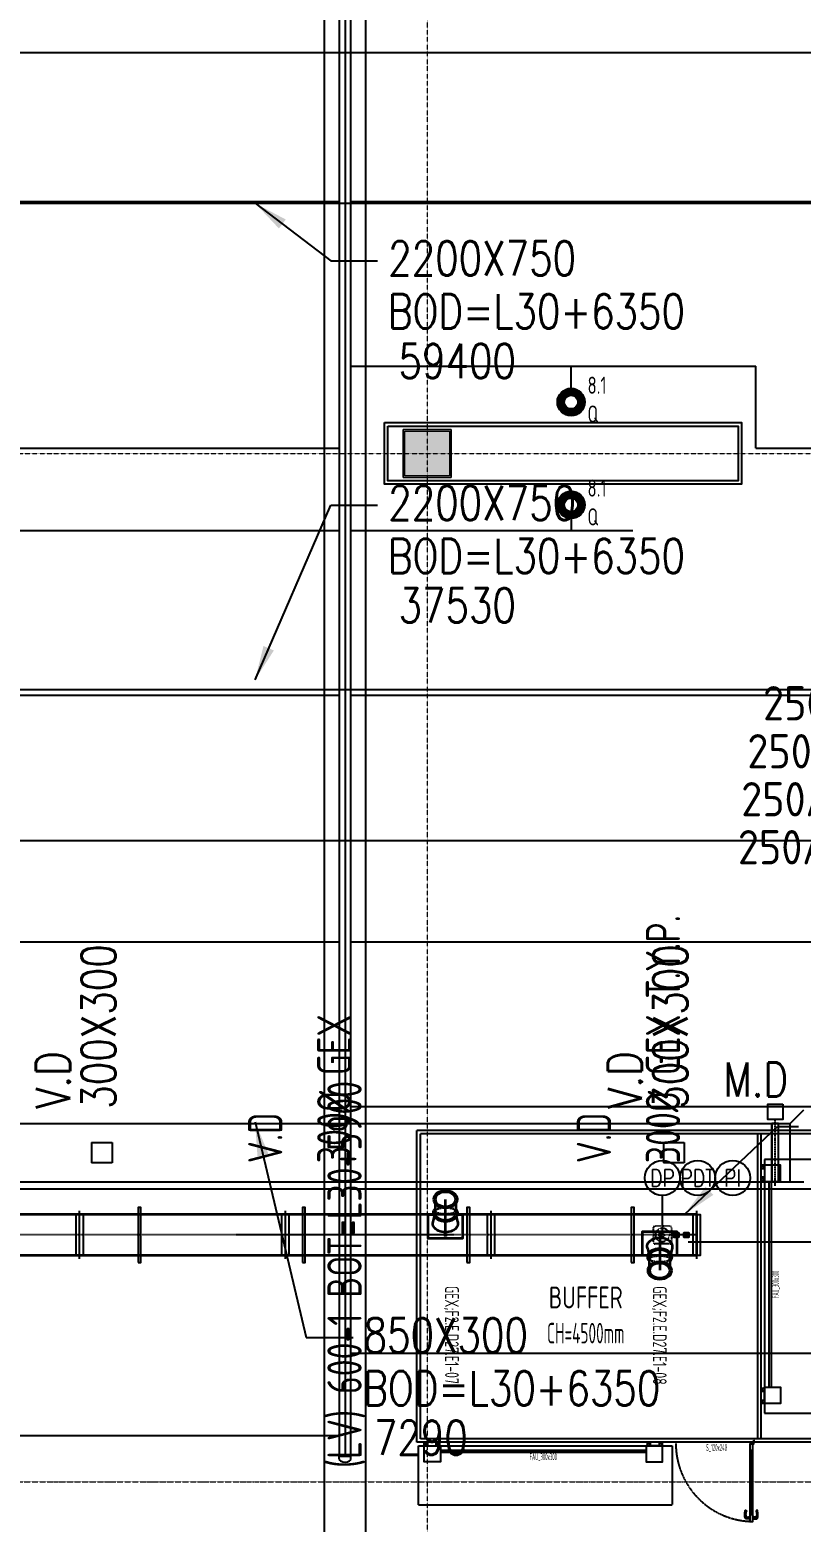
# Model space of a CAD drawing. Extents: x -32000 to 416743, y -254124 to 144214.
# Drawn here: x 220998 to 232260, y 44410 to 66179 of the extents above; entities that cross this region are included whole.
import ezdxf
from ezdxf.enums import TextEntityAlignment as Align

# ---------------------------------------------------------------- set-up
doc = ezdxf.new("R2010")
doc.units = 0
doc.header["$LTSCALE"] = 10
for name, pattern in [('H12PL4$0$JJP_三點線', [0.9, 0.3, -0.15, 0, -0.15, 0, -0.15, 0, -0.15]), ('X-F2-L30-FS-PIPE$0$CENTER2', [1.125, 0.75, -0.125, 0.125, -0.125]), ('XFDP30$0$HIDDEN', [0.3, 0.2, -0.1]), ('XFDP30$0$HIDDEN2', [0.1875, 0.125, -0.0625]), ('XFM1D40$0$HIDDEN2', [0.1875, 0.125, -0.0625]), ('XFM2P40$0$$0$CENTER2', [1.125, 0.75, -0.125, 0.125, -0.125]), ('XFM2P40$0$CENTER', [2, 1.25, -0.25, 0.25, -0.25]), ('XFM2P40$0$CENTER2', [1.125, 0.75, -0.125, 0.125, -0.125]), ('XFM6D40$0$HIDDEN', [0.375, 0.25, -0.125]), ('XFM6D40$0$XFM6D40$0$CENTER', [2, 1.25, -0.25, 0.25, -0.25]), ('XFM7P40ICA$0$H12PL4$0$JJP_三點線', [0.9, 0.3, -0.15, 0, -0.15, 0, -0.15, 0, -0.15]), ('XFM7P40ICA$0$H12PL4$0$TAI_虛線', [5.644, 2.822, -2.822])]:
    doc.linetypes.add(name, pattern=pattern)
for name, color, linetype in [('H12PL4$0$S-COL', 252, 'Continuous'), ('H12PL4$0$S-GRID', 252, 'Continuous'), ('X-F2-L30-E-CT-LV-50K$0$E-CBL-EQPM', 230, 'Continuous'), ('X-F2-L30-E-CT-LV-50K$0$E-CBL-TXT', 250, 'Continuous'), ('X-F2-L30-FS-PIPE$0$F-SK-CEN', 1, 'X-F2-L30-FS-PIPE$0$CENTER2'), ('X-F2-L30-FS-PIPE$0$F-SK-LINE3', 100, 'Continuous'), ('X-F2-L30-FS-PIPE$0$F-SK-LINE4', 140, 'Continuous'), ('X-F2-L30-FS-PIPE$0$F-SK-UP-QR-T68-K8.1', 40, 'Continuous'), ('XFDP30$0$A-CR-TT2', 1, 'Continuous'), ('XFDP30$0$A-CR-TXT', 250, 'Continuous'), ('XFDP30$0$A-Door (50K)', 2, 'Continuous'), ('XFDP30$0$A-Door-Col', 9, 'Continuous'), ('XFDP30$0$A-W-P1S (50K)', 2, 'Continuous'), ('XFDP30$0$A-W-P2D (50K)', 2, 'Continuous'), ('XFM1D40$0$M-CWTR-TEXT', 250, 'Continuous'), ('XFM1D40$0$M-HVAC-CMDUCT', 150, 'Continuous'), ('XFM1D40$0$M-HVAC-DAPR', 3, 'Continuous'), ('XFM1D40$0$M-PIPE-TEXT-ARROR', 250, 'Continuous'), ('XFM2P40$0$$0$M-PIPE-CHWR13', 94, 'Continuous'), ('XFM2P40$0$$0$M-PIPE-CHWR13_CL', 93, 'XFM2P40$0$$0$CENTER2'), ('XFM2P40$0$$0$M-PIPE-CHWS5', 144, 'Continuous'), ('XFM2P40$0$$0$M-PIPE-CHWS5_CL', 1, 'XFM2P40$0$$0$CENTER2'), ('XFM2P40$0$$0$M-PIPE-TEXT', 250, 'Continuous'), ('XFM2P40$0$$0$M-PIPE-TEXT-ARROR', 250, 'Continuous'), ('XFM2P40$0$M-HVAC-VALVE', 2, 'Continuous'), ('XFM2P40$0$M-PIPE-CHWR20', 110, 'Continuous'), ('XFM2P40$0$M-PIPE-CHWR20_CL', 111, 'XFM2P40$0$CENTER'), ('XFM2P40$0$M-PIPE-CHWS12', 4, 'Continuous'), ('XFM2P40$0$M-PIPE-CHWS12_CL', 1, 'XFM2P40$0$CENTER2'), ('XFM2P40$0$M-PIPE-CHWS5', 144, 'Continuous'), ('XFM2P40$0$M-PIPE-CHWS5_CL', 1, 'XFM2P40$0$CENTER2'), ('XFM6D40$0$1GEX', 3, 'Continuous'), ('XFM6D40$0$1鋼構', 4, 'Continuous'), ('XFM6D40$0$TAKE OFF NUMBER', 7, 'Continuous'), ('XFM6D40$0$XFM6D40$0$M-PIPE-TEXT', 250, 'Continuous'), ('XFM6D40$0$XFM6D40$0$M-PIPE-TEXT-ARROR', 250, 'Continuous'), ('XFM7P40ICA$0$H12PL4$0$A-ROOF', 252, 'Continuous'), ('XFM7P40ICA$0$H12PL4$0$Hattch', 252, 'Continuous'), ('XFM7P40ICA$0$H12PL4$0$L40_19_STEEL2', 252, 'Continuous'), ('XFM7P40ICA$0$H12PL4$0$S-COL', 252, 'Continuous'), ('XFM7P40ICA$0$H12PL4$0$S-GRID', 252, 'Continuous')]:
    doc.layers.add(name, color=color, linetype=linetype)
doc.layers.add('XFM6D40$0$XFM6D40$0$DUCT-CENT-GEX', color=1, linetype='XFM6D40$0$XFM6D40$0$CENTER', lineweight=25)
doc.layers.add('XFM6D40$0$XFM6D40$0$M-EX-DUCT-GEX', color=114, linetype='Continuous', lineweight=35)
doc.styles.add('X-F2-L30-E-CT-LV-50K$0$AA-TXT', font='isocp.shx', dxfattribs={"bigfont": 'chineset.shx'})
doc.styles.add('X-F2-L30-FS-PIPE$0$aa-txt', font='isocp.shx', dxfattribs={"bigfont": 'chineset.shx'})
doc.styles.add('XFDP30$0$AA-TXT', font='isocp.shx', dxfattribs={"width": 0.8, "bigfont": 'china.shx'})
doc.styles.add('XFM1D40$0$12P7-XCM2P10$0$AA-TXT', font='simplex.shx', dxfattribs={"bigfont": 'china.shx'})
doc.styles.add('XFM1D40$0$STANDARD', font='SIMPLEX', dxfattribs={"bigfont": 'BIGFONT'})
doc.styles.add('XFM2P40$0$$0$aa-txt', font='isocp.shx', dxfattribs={"bigfont": 'chineset.shx'})
doc.styles.add('XFM6D40$0$dim-txt', font='isocp.shx', dxfattribs={"width": 0.7, "bigfont": 'chineset.shx'})
doc.styles.add('XFM6D40$0$XF2M6D20-A2 C2$0$AA-TXT', font='simplex.shx', dxfattribs={"width": 0.8, "bigfont": 'china.shx'})
doc.styles.add('XFM6D40$0$XFM6D40$0$aa-txt', font='isocp.shx', dxfattribs={"bigfont": 'chineset.shx'})
doc.styles.add('XFM6D40$0$XFM6D40$0$STANDARD', font='SIMPLEX', dxfattribs={"bigfont": 'BIGFONT'})
doc.dimstyles.new('XFM1D40$0$Standard', dxfattribs={"dimtxt": 0.18, "dimasz": 0.18, "dimexe": 0.18, "dimexo": 0.0625, "dimgap": 0.09, "dimtad": 0, "dimtih": 1, "dimtoh": 1, "dimdec": 4, "dimzin": 0, "dimdsep": 46, "dimtxsty": 'XFM1D40$0$STANDARD', "dimcen": 0.09, "dimadec": 0, "dimazin": 0, "dimtfac": 1, "dimtdec": 4, "dimtofl": 0, "dimtmove": 0, "dimatfit": 3, "dimfxl": 1, "dimtolj": 1, "dimtzin": 0, "dimarcsym": 0})
doc.dimstyles.new('XFM2P40$0$$0$adim-200', dxfattribs={"dimscale": 200, "dimtxt": 0.3, "dimasz": 2.5, "dimexe": 0.1, "dimexo": 0.5, "dimgap": 0.15, "dimtad": 0, "dimdec": 4, "dimzin": 3, "dimdsep": 46, "dimtxsty": 'XFM2P40$0$$0$aa-txt', "dimcen": 2.5, "dimclrd": 256, "dimclre": 256, "dimclrt": 256, "dimadec": 0, "dimazin": 0, "dimtfac": 1, "dimtdec": 4, "dimtmove": 0, "dimatfit": 3, "dimfxl": 1, "dimtolj": 1, "dimtzin": 0, "dimarcsym": 0})
doc.dimstyles.new('XFM6D40$0$XFM6D40$0$Standard', dxfattribs={"dimtxt": 0.18, "dimasz": 0.18, "dimexe": 0.18, "dimexo": 0.0625, "dimgap": 0.09, "dimtad": 0, "dimtih": 1, "dimtoh": 1, "dimdec": 4, "dimzin": 0, "dimdsep": 46, "dimtxsty": 'XFM6D40$0$XFM6D40$0$STANDARD', "dimcen": 0.09, "dimadec": 0, "dimazin": 0, "dimtfac": 1, "dimtdec": 4, "dimtofl": 0, "dimtmove": 0, "dimatfit": 3, "dimfxl": 1, "dimtolj": 1, "dimtzin": 0, "dimarcsym": 0})

# ---------------------------------------------------------------- blocks, each defined once
blk = doc.blocks.new('H12PL4')
at = {"layer": 'H12PL4$0$S-COL', "lineweight": 0, "flags": 128}
blk.add_lwpolyline([(226450, 59650), (227150, 59650), (227150, 60350), (226450, 60350)], close=True, dxfattribs=at)
at = {"layer": 'H12PL4$0$S-GRID', "linetype": 'H12PL4$0$JJP_三點線', "lineweight": 0}
for p, q in [((226800, 128250), (226800, -28000)), ((-29000, 60000), (289600, 60000)), ((-29000, 45000), (289600, 45000))]:
    blk.add_line(p, q, dxfattribs=at)
blk = doc.blocks.new('XFM1D40$0$H-PD')
at = {"layer": 'XFM1D40$0$M-HVAC-DAPR', "ltscale": 0.5}
blk.add_lwpolyline([(-5.5, 11.1), (-5.5, 0), (5.5, 0), (5.5, 11.1)], close=True, dxfattribs=at)
blk = doc.blocks.new('XFM1P40')
blk.add_line((261560, 48492.5), (230609.4, 48492.5))
blk = doc.blocks.new('XFM2P40$0$SL10')
at = {"color": 0, "linetype": 'ByBlock'}
for p, q in [((19.05, 152.4), (0, 152.4)), ((0, -152.4), (0, 152.4)), ((19.05, -203.2), (19.05, 203.2)), ((49.2125, 203.2), (19.05, 203.2)), ((49.2125, -203.2), (49.2125, 203.2)), ((19.05, -152.4), (0, -152.4)), ((49.2125, -203.2), (19.05, -203.2))]:
    blk.add_line(p, q, dxfattribs=at)
blk = doc.blocks.new('XFM2P40$0$全耳式250A-B')
at = {"color": 1, "linetype": 'XFM2P40$0$CENTER2', "ltscale": 30}
for p, q in [((6.3, 44.2), (6.3, 19.2)), ((-11.3, 31.7), (18.8, 31.7)), ((0, 37.7), (0, -22.5)), ((-5.6, 0), (5.6, 0))]:
    blk.add_line(p, q, dxfattribs=at)
for p, q in [((-7.5, 35.1), (-7.5, 34.2)), ((-3.6, 35.1), (-7.5, 35.1)), ((-7.5, 34.3), (-7.5, 27.5)), ((-3.9, 34.2), (-7.5, 34.2)), ((-7.5, 34.1), (-3.9, 34.1)), ((-3.6, 28.1), (-7.5, 28.1)), ((-7.5, 27.4), (-7.4, 27.5)), ((-7.5, 27.5), (-3.3, 27.5)), ((-7.5, 27.4), (-7.5, 26)), ((-7.4, 27.5), (-3.3, 27.5)), ((-7.2, 25.7), (-2.4, 25.7)), ((-3.4, 25.4), (-5.5, 25.4)), ((-5.5, 24.7), (-5.5, 25.4)), ((-5.3, 25.4), (-5.3, 25.7)), ((-5.3, 25.7), (-3.5, 25.7)), ((-3.6, 24.6), (-5.2, 24.6)), ((-4.9, 25.4), (-4.9, 24.7)), ((-4.4, 25.7), (-4.5, 25.4)), ((-4.3, 25.7), (-4.4, 25.4)), ((-3.9, 25.4), (-3.9, 24.7)), ((-3.5, 25.7), (-3.5, 25.4)), ((-3.4, 25.4), (-3.4, 24.7)), ((-2.4, 16.8), (-2.4, 24.7)), ((3, 35.1), (-1.5, 35.1)), ((-1.5, 33.6), (4.9, 31.3)), ((2.9, 28.1), (-1.4, 28.1)), ((-1.2, 34.6), (5.4, 32.8)), ((-1.1, 27.5), (2.5, 27.5)), ((-1.1, 27.5), (2.5, 27.5)), ((0.2, 25.7), (1.3, 25.7)), ((5.5, 34.2), (0.4, 34.2)), ((0.8, 34.1), (5.5, 34.1)), ((1.2, 25.5), (4.9, 31.1)), ((2, 24.8), (6.2, 30.2)), ((2.4, 24.7), (2.4, 24.1)), ((2.4, 21.9), (2.4, 16.8)), ((2.7, 25.7), (7.2, 25.7)), ((5.6, 35.1), (3, 35.1)), ((3.4, 25.4), (5.5, 25.4)), ((3.4, 25.4), (3.4, 24.7)), ((3.5, 25.7), (3.5, 25.4)), ((5.3, 25.7), (3.5, 25.7)), ((3.6, 24.6), (5.2, 24.6)), ((3.9, 25.4), (3.9, 24.7)), ((4.1, 27.5), (7.5, 27.5)), ((4.1, 27.5), (7.4, 27.5)), ((4.4, 25.7), (4.3, 25.4)), ((4.4, 35.1), (5.6, 35.1)), ((4.5, 25.7), (4.4, 25.4)), ((8, 28.1), (4.6, 28.1)), ((4.9, 25.4), (4.9, 24.7)), ((5.3, 25.4), (5.3, 25.7)), ((5.8, 39.7), (5.5, 32.9)), ((5.5, 24.7), (5.5, 25.4)), ((10.6, 24.8), (6.4, 30.2)), ((6.8, 39.7), (7.1, 32.9)), ((9.7, 35.1), (7, 35.1)), ((10.1, 34.2), (7.1, 34.2)), ((7.1, 34.1), (10.1, 34.1)), ((13.8, 34.6), (7.2, 32.8)), ((7.4, 27.5), (7.5, 27.4)), ((7.5, 27.6), (7.5, 27.5)), ((7.5, 26), (7.5, 27.4)), ((14.1, 33.6), (7.7, 31.3)), ((11.4, 25.5), (7.7, 31.1)), ((10.1, 34.7), (10.1, 33.6)), ((10.1, 32.2), (10.1, 30.8)), ((-3.6, 15), (-3.5, 15.2)), ((-3.6, -14.9), (-3.6, 15)), ((-3.5, 16.1), (-3.3, 16.2)), ((-3.5, 16.1), (-3.5, -16)), ((-3.5, -15.2), (-3.5, 15.2)), ((-3.5, 15.2), (-3.5, 15.2)), ((3.3, 16.2), (-3.3, 16.2)), ((3.3, 16.2), (3.4, 16.1)), ((3.4, -16), (3.4, 16.1)), ((3.5, 15.2), (3.4, 15.2)), ((3.6, 15), (3.5, 15.2)), ((3.6, 15), (3.5, 15.2)), ((3.5, -15.2), (3.5, 15.2)), ((3.6, -14.9), (3.6, 15)), ((-3.6, -13.4), (-3.6, -14.9)), ((-3.6, -14.9), (-3.5, -15.2)), ((-3.6, -14.9), (-3.5, -15.2)), ((-3.5, -15.2), (-3.5, -15.2)), ((-3.3, -16.2), (-3.5, -16)), ((-3.3, -16.2), (3.3, -16.2)), ((-2.4, -16.8), (-2.4, -19.7)), ((-1.6, -20.5), (1.6, -20.5)), ((2.4, -19.7), (2.4, -16.8)), ((3.3, -16.2), (3.4, -16)), ((3.5, -15.2), (3.4, -15.2)), ((3.6, -14.9), (3.5, -15.2)), ((3.6, -14.9), (3.5, -15.2))]:
    blk.add_line(p, q)
at = {"color": 0}
for radius in [10.5, 8.5]:
    blk.add_circle((6.3, 31.7), radius, dxfattribs=at)
for centre, radius, start, end in [((-7.2, 26), 0.3, 180, 270), ((-5.2, 25), 0.387, 227.8966, 312.1034), ((-4.4, 26), 1.4, 248.2132, 291.7868), ((-3.6, 25), 0.387, 227.8966, 312.1034), ((-3.4, 24.7), 1, 0, 90), ((-1.6, 33.3), 0.4, 69.5067, 168.5832), ((-1.1, 35), 0.4, 155.4168, 254.4933), ((0.8, 25.7), 0.4, 227.4168, 326.4933), ((2.3, 24.6), 0.4, 141.5067, 240.5832), ((3.4, 24.7), 1, 90, 180), ((3.6, 25), 0.387, 227.8966, 312.1034), ((6.3, 31.7), 2.45, 180.5015, 215.4985), ((4.4, 26), 1.4, 248.2132, 291.7868), ((6.3, 31.7), 2.1, 184.2149, 211.7851), ((6.3, 31.7), 2.45, 108.5015, 143.4985), ((6.3, 31.7), 1.8, 188.6938, 207.3062), ((6.3, 31.7), 2.1, 112.2149, 139.7851), ((6.3, 31.7), 1.5, 90, 0), ((5.2, 25), 0.387, 227.8966, 312.1034), ((6.3, 31.7), 1.8, 116.6938, 135.3062), ((5.4, 39.7), 0.4, 357.5067, 96.5832), ((6.3, 31.7), 2.45, 252.5015, 287.4985), ((6.3, 31.7), 2.1, 256.2149, 283.7851), ((6.3, 31.7), 1.8, 260.6938, 279.3062), ((6.3, 31.7), 1.5, 270, 90), ((7.2, 39.7), 0.4, 83.4168, 182.4933), ((6.3, 31.7), 2.45, 36.5015, 71.4985), ((6.3, 31.7), 2.2, 39.0222, 68.9778), ((6.3, 31.7), 2.05, 40.8596, 67.1404), ((7.2, 26), 0.3, 270, 0), ((8, 27.6), 0.5, 113.0551, 180), ((6.3, 31.7), 1.5, 339.3235, 344.6765), ((6.3, 31.7), 1.8, 332.6938, 351.3062), ((6.3, 31.7), 2.1, 328.2149, 355.7851), ((6.3, 31.7), 2.45, 324.5015, 359.4985), ((7.5, 30.8), 2.65, 311.6209, 360), ((9.7, 34.7), 0.4, 0, 90), ((10.3, 24.6), 0.4, 299.4168, 38.4933), ((11.8, 25.7), 0.4, 213.5067, 312.5832), ((13.7, 35), 0.4, 285.5067, 24.5832), ((14.2, 33.3), 0.4, 11.4168, 110.4933), ((-3, 16.8), 0.6, 270, 0), ((3, 16.8), 0.6, 180, 270), ((-3, -16.8), 0.6, 0, 90), ((-1.6, -19.7), 0.8, 180, 270), ((1.6, -19.7), 0.8, 270, 0), ((3, -16.8), 0.6, 90, 180)]:
    blk.add_arc(centre, radius, start, end)
for p, xscale, yscale, zscale in [((-8.5, 0), 0.1000000000000227, 0.1000000000000227, 0.1000000000000227), ((8.5, 0), -0.09999999999990905, 0.09999999999999432, 0.1)]:
    blk.add_blockref('XFM2P40$0$SL10', p, dxfattribs=dict(at, xscale=xscale, yscale=yscale, zscale=zscale))
blk = doc.blocks.new('XFM6D40$0$600-F')
blk.add_line((-50, 0), (650, 0))
blk.add_lwpolyline([(0, 50), (600, 50), (600, -50), (0, -50)], close=True)
blk = doc.blocks.new('XFM6D40$0$DP大補貼')
at = {"linetype": 'XFM6D40$0$HIDDEN', "ltscale": 0.001}
blk.add_lwpolyline([(-56257, 182475), (-56037, 182475, -0.414214), (-56017, 182455), (-56017, 182235, -0.414214), (-56037, 182215), (-56257, 182215, -0.414214), (-56277, 182235), (-56277, 182455, -0.414214)], format="xyb", close=True, dxfattribs=at)
for radius in [100, 25]:
    blk.add_circle((-56147, 182345), radius, dxfattribs=at)
blk = doc.blocks.new('XFM6D40$0$PI大補貼')
blk.add_lwpolyline([(-55820, 183079), (-55765, 183079, -0.414214), (-55755, 183069), (-55755, 183014, -0.414214), (-55765, 183004), (-55820, 183004, -0.414214), (-55830, 183014), (-55830, 183069, -0.414214)], format="xyb", close=True)
blk.add_circle((-55792, 183041), 17)
blk = doc.blocks.new('XFM6D40$0$LD-600x300大補貼-45')
for p, q in [((-25, 0), (516, 0)), ((0, -25), (0, 25)), ((191, 180), (269, 160)), ((456, 150), (318, 150)), ((191, -180), (269, -160)), ((456, -150), (318, -150))]:
    blk.add_line(p, q)
blk.add_lwpolyline([(300, 173), (300, 250), (-50, 250), (-50, -250), (300, -250), (300, -173)])
for centre, major_axis, start_param, end_param in [((168, 0), (0, 183), 6.10565, 9.602313), ((318, 0), (0, -175), 2.600493, 6.824285), ((318, 0), (0, -150), 3.141593, 6.283185)]:
    blk.add_ellipse(centre, major_axis=major_axis, ratio=0.707107, start_param=start_param, end_param=end_param)
at = {"linetype": 'XFM6D40$0$HIDDEN', "ltscale": 10}
blk.add_ellipse((350, 0), major_axis=(0, 150), ratio=0.301035, dxfattribs=at)
for major_axis in [(0, -175), (0, -150)]:
    blk.add_ellipse((520, 0), major_axis=major_axis, ratio=0.707107)
blk = doc.blocks.new('XFDP30$0$GAD2205')
blk.add_lwpolyline([(0, 1), (0, 1), (-18, 1, -0.414214), (-18, 2), (-18, 3, -0.414214), (-18, 3), (-14, 3, 0.414214), (-13, 4), (-13, 4, 0.414214), (-14, 4), (-18, 4, -0.414214), (-18, 5), (-18, 12, -0.414214), (-18, 12), (-18, 12, 0.414214), (-18, 12), (-18, 14, 0.72636), (-19, 14), (-19, 13, 0.158507), (-19, 13), (-19, 0, 0.414214), (-19, 0), (19, 0, 0.414214), (19, 0), (19, 13, 0.158507), (19, 13), (19, 14, 0.72636), (18, 14), (18, 12, 0.414214), (18, 12, -0.414214), (18, 12), (18, 5, -0.414214), (18, 4), (14, 4, 0.414214), (13, 4), (13, 4, 0.414214), (14, 3), (18, 3, -0.414214), (18, 3), (18, 2, -0.414214), (18, 1), (0, 1)], format="xyb", close=True)
blk = doc.blocks.new('XFDP30$0$Door-S120')
for p, q in [((8.8, 110.4), (8.8, 115.3)), ((8.8, 115.3), (9.6, 115.3)), ((9.6, 110.4), (8.8, 110.4)), ((9.6, 115.3), (9.6, 110.4)), ((9.6, 114), (13.6, 114)), ((13.5, 111.8), (9.6, 111.8)), ((13.6, 114), (15, 113.9))]:
    blk.add_line(p, q)
blk.add_lwpolyline([(4, 114), (0, 114), (-1.4, 113.9, 0.327495), (-2.2, 113.2, 0.089847), (-2.4, 102.5, 1.144881), (-0.5, 102.9, -0.137079), (-0.5, 111.3, -0.349357), (0, 111.8), (4, 111.8)], format="xyb")
blk.add_lwpolyline([(4.8, 110.4), (4.8, 115.3), (4, 115.3), (4, 110.4)], close=True)
at = {"ltscale": 5}
for points in [[(8.8, 107.8), (8.8, 117.9), (4.8, 117.9), (4.8, 107.8)], [(5, 107.5), (5, 14.8), (5, 14.8), (5, 107.5)], [(8.6, 14.8), (8.5, 14.8), (8.5, 107.5), (8.6, 107.5)], [(8.8, 4.3), (8.8, 14.4), (4.8, 14.4), (4.8, 4.3)]]:
    blk.add_lwpolyline(points, close=True, dxfattribs=at)
blk.add_lwpolyline([(4.8, 107.9), (4.8, 106.7, 0.158507), (4.9, 106.7), (4.9, 106.5, 0.72636), (5, 106.6), (5, 106.7, 0.414214), (5, 106.7, -0.414214), (4.9, 106.8), (4.9, 107.5, -0.414214), (5, 107.5), (5.4, 107.5, 0.414214), (5.4, 107.5), (5.4, 107.6, 0.414214), (5.4, 107.6), (5, 107.6, -0.414214), (4.9, 107.6), (4.9, 107.8, -0.414214), (5, 107.8), (6.8, 107.8), (6.8, 107.8), (6.8, 107.8), (8.6, 107.8, -0.414214), (8.6, 107.8), (8.6, 107.6, -0.414214), (8.6, 107.6), (8.2, 107.6, 0.414214), (8.1, 107.6), (8.1, 107.5, 0.414214), (8.2, 107.5), (8.6, 107.5, -0.414214), (8.6, 107.5), (8.6, 106.8, -0.414214), (8.6, 106.7), (8.6, 106.7, 0.414214), (8.6, 106.7), (8.6, 106.6, 0.72636), (8.6, 106.5), (8.7, 106.7, 0.158507), (8.7, 106.7), (8.7, 107.9, 0.414214), (8.7, 107.9), (4.9, 107.9, 0.414214)], format="xyb", close=True, dxfattribs=at)
at = {"ltscale": 500}
for points in [[(3.2, -0.6), (3.2, 3.9), (3, 3.9), (3, -0.6)], [(8.5, 4.8), (4, 4.8), (4, 4.6), (8.5, 4.6)]]:
    blk.add_lwpolyline(points, close=True, dxfattribs=at)
at = {"linetype": 'XFDP30$0$HIDDEN', "ltscale": 0.1}
blk.add_arc((3.4, 4.4), 113.6, 0, 86.7594, dxfattribs=at)
at = {"extrusion": (0, 0, -1)}
for centre, major_axis, start_param, end_param in [((13.5, 111.2), (-0.417, 0.417), 0.901482, 2.245889), ((-0.8, 107.1), (10.9, 10.9), 0.51383, 1.058752), ((14.9, 113), (-0.624, 0.624), 0.866962, 2.13291), ((-13.8, 107.3), (21.3, 21.3), 0.585307, 0.943734), ((15, 102.6), (0.707, 0.707), 0.872811, 4.284184)]:
    blk.add_ellipse(centre, major_axis=major_axis, ratio=1, start_param=start_param, end_param=end_param, dxfattribs=at)
at = {"ltscale": 500, "extrusion": (0, 0, -1)}
blk.add_ellipse((3.4, 4.4), major_axis=(-0.495, 0.495), ratio=1, start_param=5.497787, end_param=11.780972, dxfattribs=at)
at = {"ltscale": 5, "xscale": 0.1000000000058208, "yscale": 0.1000000000058208, "zscale": 0.1000000000058208}
blk.add_blockref('XFDP30$0$GAD2205', (6.8, 14.3), dxfattribs=at)
at = {"color": 9, "style": 'XFDP30$0$AA-TXT', "width": 0.45}
blk.add_attdef('120X240', text='', height=10, dxfattribs=at).set_placement((57.5, 10), align=Align.MIDDLE_CENTER)
blk = doc.blocks.new('XFDP30$0$High-speed Turbo_300x000')
at = {"layer": 'XFDP30$0$A-Door-Col'}
h = blk.add_hatch(dxfattribs=at)
h.set_pattern_fill('ANSI33', color=256, scale=0.5, style=0)
h.set_pattern_definition([(45, (-7.8503, 41.1287), (-2.24506, 2.24506), []), (45, (-5.6053, 41.1287), (-2.24506, 2.24506), [1.5875, -0.79375])])
h.paths.add_polyline_path([(-24, 5), (-19, 5), (-19, 0), (-24, 0)])
h = blk.add_hatch(dxfattribs=at)
h.set_pattern_fill('ANSI33', color=256, scale=0.5, style=0)
h.set_pattern_definition([(45, (9.6497, 41.1277), (-2.24506, 2.24506), []), (45, (11.8947, 41.1277), (-2.24506, 2.24506), [1.5875, -0.79375])])
h.paths.add_polyline_path([(-6.5, 5), (-1.5, 5), (-1.5, 0), (-6.5, 0)])
h = blk.add_hatch(dxfattribs=at)
h.set_pattern_fill('ANSI33', color=256, scale=0.5, style=0)
h.set_pattern_definition([(135, (290.3503, 41.1277), (2.24506, 2.24506), []), (135, (288.1053, 41.1277), (2.24506, 2.24506), [1.5875, -0.79375])])
h.paths.add_polyline_path([(306.5, 5), (301.5, 5), (301.5, 0), (306.5, 0)])
h = blk.add_hatch(dxfattribs=at)
h.set_pattern_fill('ANSI33', color=256, scale=0.5, style=0)
h.set_pattern_definition([(135, (307.8503, 41.1287), (2.24506, 2.24506), []), (135, (305.6053, 41.1287), (2.24506, 2.24506), [1.5875, -0.79375])])
h.paths.add_polyline_path([(324, 5), (319, 5), (319, 0), (324, 0)])
at = {"color": 1, "linetype": 'XFDP30$0$HIDDEN2', "ltscale": 0.5}
for p, q in [((-38, 0), (-38, -86)), ((332, 0), (-38, 0)), ((332, -86), (332, 0)), ((332, -86), (-38, -86))]:
    blk.add_line(p, q, dxfattribs=at)
at = {"linetype": 'XFDP30$0$HIDDEN2', "ltscale": 0.5}
for p, q in [((300, -6.5), (0, -6.5)), ((300, -9.5), (0, -9.5))]:
    blk.add_line(p, q, dxfattribs=at)
at = {"linetype": 'Continuous'}
for points in [[(0, 0), (0, -23.5), (-24, -23.5), (-24, 0)], [(300, 0), (300, -23.5), (324, -23.5), (324, 0)]]:
    blk.add_lwpolyline(points, close=True, dxfattribs=at)
at = {"layer": 'XFDP30$0$A-Door-Col', "linetype": 'XFDP30$0$HIDDEN2', "ltscale": 0.5}
blk.add_lwpolyline([(-24, 5), (324, 5), (324, 0), (-24, 0)], close=True, dxfattribs=at)
at = {"layer": 'XFDP30$0$A-Door-Col'}
for points in [[(-24, 5), (-19, 5), (-19, 0), (-24, 0)], [(-6.5, 5), (-1.5, 5), (-1.5, 0), (-6.5, 0)], [(306.5, 5), (301.5, 5), (301.5, 0), (306.5, 0)], [(324, 5), (319, 5), (319, 0), (324, 0)]]:
    blk.add_lwpolyline(points, close=True, dxfattribs=at)
at = {"color": 9, "style": 'XFDP30$0$AA-TXT', "width": 0.45}
blk.add_attdef('300X000', text='', height=10, dxfattribs=at).set_placement((150, -16.5), align=Align.MIDDLE)
blk = doc.blocks.new('XFDP30')
at = {"layer": 'XFDP30$0$A-W-P1S (50K)'}
for points in [[(226175, 60450), (231390, 60450), (231390, 59550), (226175, 59550)], [(226225, 60400), (231340, 60400), (231340, 59600), (226225, 59600)]]:
    blk.add_lwpolyline(points, close=True, dxfattribs=at)
at = {"layer": 'XFDP30$0$A-W-P2D (50K)'}
for p, q in [((226650, 45575), (226650, 50125)), ((235400, 50125), (226650, 50125)), ((226700, 45625), (226700, 50075)), ((235400, 50075), (226700, 50075)), ((231625, 45625), (231625, 50075)), ((231675, 45625), (231675, 50075)), ((235400, 45575), (226650, 45575)), ((235400, 45625), (226700, 45625))]:
    blk.add_line(p, q, dxfattribs=at)
at = {"layer": 'XFDP30$0$A-Door (50K)', "xscale": 10, "yscale": 10, "zscale": 10, "rotation": 90}
blk.add_blockref('XFDP30$0$High-speed Turbo_300x000', (231725, 46380), dxfattribs=at).add_auto_attribs({'300X000': 'FAU_300x300'})
at = {"layer": 'XFDP30$0$A-Door (50K)'}
ref = blk.add_blockref('XFDP30$0$High-speed Turbo_300x000', (229995, 45525), dxfattribs=dict(at, xscale=-10, yscale=10, zscale=10))
ref.add_attrib('300X000', 'FAU_300x300', dxfattribs={"layer": '0', "color": 9, "height": 100, "rotation": 180, "style": 'XFDP30$0$AA-TXT', "text_generation_flag": 6, "width": 0.45}).set_placement((228495, 45360), align=Align.MIDDLE)
ref = blk.add_blockref('XFDP30$0$Door-S120', (231600, 45600, 0), dxfattribs=dict(at, xscale=10, yscale=10, zscale=10, rotation=180))
ref.add_attrib('120X240', 'S_120x240', dxfattribs={"layer": '0', "color": 9, "height": 100, "rotation": 180, "style": 'XFDP30$0$AA-TXT', "text_generation_flag": 6, "width": 0.45}).set_placement((231025, 45500, 0), align=Align.MIDDLE_CENTER)
at = {"layer": 'XFDP30$0$A-CR-TT2', "style": 'XFDP30$0$AA-TXT', "width": 0.6}
blk.add_text('CH=4500mm', height=300, dxfattribs=at).set_placement((229115, 47168), align=Align.MIDDLE)
at = {"layer": 'XFDP30$0$A-CR-TXT', "style": 'XFDP30$0$AA-TXT', "width": 0.8}
blk.add_text('BUFFER', height=320, dxfattribs=at).set_placement((229115, 47688), align=Align.MIDDLE)
blk = doc.blocks.new('X-F2-L30-E-CT-LV-50K')
at = {"layer": 'X-F2-L30-E-CT-LV-50K$0$E-CBL-EQPM'}
blk.add_lwpolyline([(225300, 18675), (225300, 67725), (225900, 67725), (225900, 18675)], close=True, dxfattribs=at)
at = {"layer": 'X-F2-L30-E-CT-LV-50K$0$E-CBL-TXT', "style": 'X-F2-L30-E-CT-LV-50K$0$AA-TXT', "width": 0.8}
blk.add_text('(LV) 600-1 BOT=L30+5900', height=500, rotation=90, dxfattribs=at).set_placement((225592.7, 45199.1), align=Align.MIDDLE_LEFT)
blk = doc.blocks.new('XFM7P40ICA$0$H12PL4')
at = {"layer": 'XFM7P40ICA$0$H12PL4$0$Hattch', "linetype": 'Continuous', "lineweight": 0}
blk.add_hatch(color=256, dxfattribs=at).paths.add_polyline_path([(226450, 59650), (227150, 59650), (227150, 60350), (226450, 60350)])
at = {"layer": 'XFM7P40ICA$0$H12PL4$0$A-ROOF', "linetype": 'XFM7P40ICA$0$H12PL4$0$TAI_虛線', "lineweight": 0, "flags": 128}
blk.add_lwpolyline([(151609, 45000), (243635, 45000)], dxfattribs=at)
at = {"layer": 'XFM7P40ICA$0$H12PL4$0$L40_19_STEEL2', "lineweight": 0, "flags": 128}
for points in [[(226450, 59650), (226450, 60350), (227150, 60350), (227150, 59650)], [(226475, 59675), (226475, 60325), (227125, 60325), (227125, 59675)]]:
    blk.add_lwpolyline(points, close=True, dxfattribs=at)
at = {"layer": 'XFM7P40ICA$0$H12PL4$0$S-COL', "lineweight": 0, "flags": 128}
blk.add_lwpolyline([(226450, 59650), (227150, 59650), (227150, 60350), (226450, 60350)], close=True, dxfattribs=at)
at = {"layer": 'XFM7P40ICA$0$H12PL4$0$S-GRID', "linetype": 'XFM7P40ICA$0$H12PL4$0$JJP_三點線', "lineweight": 0}
for p, q in [((226800, 128250), (226800, -28000)), ((-29000, 60000), (289600, 60000)), ((-29000, 45000), (289600, 45000))]:
    blk.add_line(p, q, dxfattribs=at)
blk = doc.blocks.new('XFM7P40ICA')
blk.add_blockref('XFM7P40ICA$0$H12PL4', (0, 0))
blk = doc.blocks.new('X-F2-L30-FS-PIPE$0$CA-6')
for p, q in [((8.4, 0), (-8.4, 0)), ((-8.4, -4.3), (-8.4, 0)), ((8.4, -4.3), (8.4, 0))]:
    blk.add_line(p, q)
for centre, radius, start, end in [((-5.1, -4.3), 3.28, 180, 241.9431), ((0, 5.3), 14.2, 241.9431, 298.0569), ((5.1, -4.3), 3.28, 298.0569, 0)]:
    blk.add_arc(centre, radius, start, end)
blk = doc.blocks.new('X-F2-L30-FS-PIPE$0$FS02-Q-81')
at = {"const_width": 0.5}
blk.add_lwpolyline([(-0.75, 0, 1), (0.75, 0, 1)], format="xyb", close=True, dxfattribs=at)
for radius in [1, 0.5]:
    blk.add_circle((0, 0), radius)
at = {"style": 'X-F2-L30-FS-PIPE$0$aa-txt', "width": 0.8}
for s, p in [('8.1', (1.2, 0.6)), ('Q', (1.2, -1.5))]:
    blk.add_text(s, height=1.25, dxfattribs=at).set_placement(p)
blk = doc.blocks.new('X-F2-L30-FS-PIPE')
at = {"layer": 'X-F2-L30-FS-PIPE$0$F-SK-CEN'}
blk.add_line((225600, 87582), (225600, 45375), dxfattribs=at)
at = {"layer": 'X-F2-L30-FS-PIPE$0$F-SK-LINE3'}
for p, q in [((210600, 63675), (225516, 63675)), ((225684, 63675), (241800, 63675)), ((225684, 61275), (231600, 61275)), ((228900, 60950), (228900, 61275)), ((231600, 60075), (231600, 61275)), ((214800, 60075), (225516, 60075)), ((231600, 60075), (241800, 60075)), ((228900, 59050), (228900, 58875)), ((210600, 58875), (225516, 58875)), ((225684, 58875), (229800, 58875)), ((210600, 56475), (225516, 56475)), ((225684, 56475), (241800, 56475)), ((210600, 52875), (225516, 52875)), ((225684, 52875), (241800, 52875)), ((225684, 50475), (241800, 50475)), ((210600, 49275), (225516, 49275)), ((225684, 49275), (234600, 49275)), ((225684, 46875), (234600, 46875)), ((210600, 45675), (225516, 45675))]:
    blk.add_line(p, q, dxfattribs=at)
at = {"layer": 'X-F2-L30-FS-PIPE$0$F-SK-LINE4'}
blk.add_lwpolyline([(225684, 87582), (225516, 87582), (225516, 45375), (225684, 45375)], close=True, dxfattribs=at)
at = {"layer": 'X-F2-L30-FS-PIPE$0$F-SK-LINE4', "xscale": 10, "yscale": 10, "zscale": 10}
blk.add_blockref('X-F2-L30-FS-PIPE$0$CA-6', (225600, 45375), dxfattribs=at)
at = {"layer": 'X-F2-L30-FS-PIPE$0$F-SK-UP-QR-T68-K8.1', "xscale": 200, "yscale": 200, "zscale": 200}
for p in [(228900, 60750), (228900, 59250)]:
    blk.add_blockref('X-F2-L30-FS-PIPE$0$FS02-Q-81', p, dxfattribs=at)
blk = doc.blocks.new('XFM1D40')
at = {"layer": 'XFM1D40$0$M-HVAC-CMDUCT'}
for p, q in [((174600, 65850), (245350, 65850)), ((174600, 63650), (245350, 63650)), ((244750, 56550), (174600, 56550)), ((244750, 54350), (174600, 54350)), ((232100, 50225), (232300, 50425)), ((212692.1, 50225), (232100, 50225)), ((231830.9, 49375), (231830.9, 50225)), ((232100, 49375), (232100, 50225)), ((221900, 49950), (222200, 49950)), ((221900, 49950), (221900, 49650)), ((222200, 49950), (222200, 49650)), ((230250, 49950), (230550, 49950)), ((230250, 49950), (230250, 49650)), ((230550, 49950), (230550, 49650)), ((222200, 49650), (221900, 49650)), ((230550, 49650), (230250, 49650)), ((212692.1, 49375), (232300, 49375))]:
    blk.add_line(p, q, dxfattribs=at)
at = {"layer": 'XFM1D40$0$M-HVAC-DAPR', "linetype": 'XFM1D40$0$HIDDEN2', "ltscale": 0.5}
blk.add_line((231880.9, 49315), (231880.9, 50285), dxfattribs=at)
at = {"layer": 'XFM1D40$0$M-HVAC-DAPR', "ltscale": 0.5}
blk.add_lwpolyline([(231930.9, 50225), (231830.9, 50225), (231830.9, 49375), (231930.9, 49375)], close=True, dxfattribs=at)
at = {"layer": 'XFM1D40$0$M-HVAC-DAPR', "ltscale": 0.5, "xscale": -20, "yscale": 20, "zscale": 20}
blk.add_blockref('XFM1D40$0$H-PD', (231880.9, 50285), dxfattribs=at)
at = {"layer": 'DEFPOINTS', "color": 2, "style": 'XFM1D40$0$12P7-XCM2P10$0$AA-TXT', "width": 0.8}
for s, p in [('59400', (226381.3, 61349.8)), ('37530', (226381.3, 57783.2)), ('7290', (226021.5, 45640.8))]:
    blk.add_text(s, height=500, dxfattribs=at).set_placement(p, align=Align.MIDDLE_LEFT)
at = {"layer": 'XFM1D40$0$M-CWTR-TEXT', "style": 'XFM1D40$0$12P7-XCM2P10$0$AA-TXT', "width": 0.8}
for s, p in [('2200X750', (226231.2, 62845.8)), ('BOD=L30+6350', (226226.3, 62072.3)), ('2200X750', (226231.2, 59279.2)), ('BOD=L30+6350', (226226.3, 58505.7)), ('M.D', (231126.7, 50867.3)), ('850X300', (225871.5, 47136.8)), ('BOD=L30+6350', (225866.5, 46363.4))]:
    blk.add_text(s, height=500, dxfattribs=at).set_placement(p, align=Align.MIDDLE_LEFT)
for s, p in [('300X300', (222001.1, 50440.2)), ('300X300', (230351.1, 50440.2)), ('V.D', (221335.1, 50440.2)), ('V.D', (229685.1, 50440.2))]:
    blk.add_text(s, height=500, rotation=90, dxfattribs=at).set_placement(p, align=Align.MIDDLE_LEFT)
at = {"layer": 'XFM1D40$0$M-PIPE-TEXT-ARROR'}
for points in [[(224286.9, 63650), (225390.6, 62812.1), (226076.7, 62812.1)], [(224286.9, 56700), (225390.6, 59245.5), (226076.7, 59245.5)], [(224286.9, 50250), (225030.8, 47103.2), (225717, 47103.2)]]:
    blk.add_leader(points, dimstyle='XFM1D40$0$Standard', override={"dimasz": 500}, dxfattribs=at)
blk = doc.blocks.new('XFM2P40')
at = {"layer": 'XFM2P40$0$$0$M-PIPE-CHWR13'}
h = blk.add_hatch(dxfattribs=at)
h.set_pattern_fill('ANSI37', color=256, scale=12.678019, style=0)
h.set_pattern_definition([(45, (208959.895, -4925.454), (-28.462963, 28.462963), []), (135, (208959.895, -4925.454), (-28.462963, -28.462963), [])])
edge = h.paths.add_edge_path()
edge.add_arc((242650, 51450), 179, 0, 360)
edge = h.paths.add_edge_path(flags=17)
edge.add_arc((242650, 51450), 137, 0, 360)
h = blk.add_hatch(dxfattribs=at)
h.set_pattern_fill('ANSI31', color=256, scale=12.678019, style=0)
h.set_pattern_definition([(45, (208959.895, -2729.5), (-28.462963, 28.462963), [])])
edge = h.paths.add_edge_path()
edge.add_arc((242650, 51450), 137, 90, 270)
edge.add_arc((242650, 51382), 68.4, 270, 450)
edge.add_arc((242650, 51518), 68.4, 90, 270, ccw=False)
at = {"layer": 'XFM2P40$0$$0$M-PIPE-CHWS5'}
h = blk.add_hatch(dxfattribs=at)
h.set_pattern_fill('ANSI31', color=256, scale=12.678019, style=0)
h.set_pattern_definition([(45, (208959.895, -2179.5), (-28.462963, 28.462963), [])])
edge = h.paths.add_edge_path()
edge.add_arc((242650, 52000), 137, 90, 270)
edge.add_arc((242650, 51932), 68.4, 270, 450)
edge.add_arc((242650, 52068), 68.4, 90, 270, ccw=False)
at = {"layer": 'XFM2P40$0$M-PIPE-CHWR20'}
h = blk.add_hatch(dxfattribs=at)
h.set_pattern_fill('ANSI37', color=256, scale=12.678019, style=0)
h.set_pattern_definition([(45, (208959.895, -6025.454), (-28.462963, 28.462963), []), (135, (208959.895, -6025.454), (-28.462963, -28.462963), [])])
edge = h.paths.add_edge_path()
edge.add_arc((242650, 50350), 179, 0, 360)
edge = h.paths.add_edge_path(flags=17)
edge.add_arc((242650, 50350), 137, 0, 360)
h = blk.add_hatch(dxfattribs=at)
h.set_pattern_fill('ANSI31', color=256, scale=12.678019, style=0)
h.set_pattern_definition([(45, (208959.895, -3829.5), (-28.462963, 28.462963), [])])
edge = h.paths.add_edge_path()
edge.add_arc((242650, 50350), 137, 90, 270)
edge.add_arc((242650, 50282), 68.4, 270, 450)
edge.add_arc((242650, 50418), 68.4, 90, 270, ccw=False)
at = {"layer": 'XFM2P40$0$M-PIPE-CHWS12'}
h = blk.add_hatch(dxfattribs=at)
h.set_pattern_fill('ANSI37', color=256, scale=12.678019, style=0)
h.set_pattern_definition([(45, (208959.895, -5475.454), (-28.462963, 28.462963), []), (135, (208959.895, -5475.454), (-28.462963, -28.462963), [])])
edge = h.paths.add_edge_path()
edge.add_arc((242650, 50900), 179, 0, 360)
edge = h.paths.add_edge_path(flags=17)
edge.add_arc((242650, 50900), 137, 0, 360)
h = blk.add_hatch(dxfattribs=at)
h.set_pattern_fill('ANSI31', color=256, scale=12.678019, style=0)
h.set_pattern_definition([(45, (208959.895, -3279.5), (-28.462963, 28.462963), [])])
edge = h.paths.add_edge_path()
edge.add_arc((242650, 50900), 137, 90, 270)
edge.add_arc((242650, 50832), 68.4, 270, 450)
edge.add_arc((242650, 50968), 68.4, 90, 270, ccw=False)
at = {"layer": 'XFM2P40$0$M-PIPE-CHWS5'}
h = blk.add_hatch(dxfattribs=at)
h.set_pattern_fill('ANSI37', color=256, scale=12.678019, style=0)
h.set_pattern_definition([(45, (208959.895, -4375.454), (-28.462963, 28.462963), []), (135, (208959.895, -4375.454), (-28.462963, -28.462963), [])])
edge = h.paths.add_edge_path()
edge.add_arc((242650, 52000), 179, 0, 360)
edge = h.paths.add_edge_path(flags=17)
edge.add_arc((242650, 52000), 137, 0, 360)
at = {"layer": 'XFM2P40$0$$0$M-PIPE-CHWR13'}
for p, q in [((244770, 51586, 0), (242786, 51586, 0)), ((244770, 51313, 0), (242798, 51313, 0))]:
    blk.add_line(p, q, dxfattribs=at)
blk.add_lwpolyline([(242650, 51587, 1), (242650, 51450, -1), (242650, 51313, -1)], format="xyb", close=True, dxfattribs=at)
for radius in [179, 137]:
    blk.add_circle((242650, 51450), radius, dxfattribs=at)
at = {"layer": 'XFM2P40$0$$0$M-PIPE-CHWR13_CL'}
for p, q in [((242650, 51658), (242650, 51242)), ((244600, 51450, 0), (242317, 51450, 0))]:
    blk.add_line(p, q, dxfattribs=at)
at = {"layer": 'XFM2P40$0$$0$M-PIPE-CHWS5'}
blk.add_lwpolyline([(242650, 52137, 1), (242650, 52000, -1), (242650, 51863, -1)], format="xyb", close=True, dxfattribs=at)
at = {"layer": 'XFM2P40$0$$0$M-PIPE-CHWS5_CL'}
blk.add_line((242650, 52208), (242650, 51792), dxfattribs=at)
at = {"layer": 'XFM2P40$0$M-PIPE-CHWR20'}
for p, q in [((244770, 50486, 0), (242786, 50486, 0)), ((244770, 50213, 0), (242798, 50213, 0))]:
    blk.add_line(p, q, dxfattribs=at)
at = {"layer": 'XFM2P40$0$M-PIPE-CHWR20', "elevation": 0}
blk.add_lwpolyline([(242650, 50487, 1), (242650, 50350, -1), (242650, 50213, -1)], format="xyb", close=True, dxfattribs=at)
at = {"layer": 'XFM2P40$0$M-PIPE-CHWR20'}
for radius in [179, 137]:
    blk.add_circle((242650, 50350, 0), radius, dxfattribs=at)
at = {"layer": 'XFM2P40$0$M-PIPE-CHWR20_CL', "linetype": 'XFM2P40$0$CENTER'}
for p, q in [((242650, 50558, 0), (242650, 50142, 0)), ((244600, 50350, 0), (242317, 50350, 0))]:
    blk.add_line(p, q, dxfattribs=at)
at = {"layer": 'XFM2P40$0$M-PIPE-CHWS12'}
for p, q in [((244770, 51036, 0), (242786, 51036, 0)), ((244770, 50763, 0), (242798, 50763, 0))]:
    blk.add_line(p, q, dxfattribs=at)
at = {"layer": 'XFM2P40$0$M-PIPE-CHWS12', "elevation": 0}
blk.add_lwpolyline([(242650, 51037, 1), (242650, 50900, -1), (242650, 50763, -1)], format="xyb", close=True, dxfattribs=at)
at = {"layer": 'XFM2P40$0$M-PIPE-CHWS12'}
for radius in [179, 137]:
    blk.add_circle((242650, 50900, 0), radius, dxfattribs=at)
at = {"layer": 'XFM2P40$0$M-PIPE-CHWS12_CL', "linetype": 'XFM2P40$0$CENTER'}
for p, q in [((242650, 51108, 0), (242650, 50692, 0)), ((244600, 50900, 0), (242317, 50900, 0))]:
    blk.add_line(p, q, dxfattribs=at)
at = {"layer": 'XFM2P40$0$M-PIPE-CHWS5'}
for p, q in [((244770, 52136, 0), (242786, 52136, 0)), ((244770, 51863, 0), (242798, 51863, 0))]:
    blk.add_line(p, q, dxfattribs=at)
for radius in [179, 137]:
    blk.add_circle((242650, 52000), radius, dxfattribs=at)
at = {"layer": 'XFM2P40$0$M-PIPE-CHWS5_CL'}
blk.add_line((244600, 52000, 0), (242317, 52000, 0), dxfattribs=at)
at = {"layer": 'XFM2P40$0$M-HVAC-VALVE', "xscale": 10, "yscale": 10, "zscale": 10}
for p in [(244685, 52000, 0), (244685, 51450, 0), (244685, 50900, 0), (244685, 50350, 0)]:
    blk.add_blockref('XFM2P40$0$全耳式250A-B', p, dxfattribs=at)
at = {"layer": 'XFM2P40$0$$0$M-PIPE-TEXT', "style": 'XFM2P40$0$$0$aa-txt'}
for s, p in [('FROM TOP TO BOTTON', (239594, 57056)), ('250A 5%%DC LTCHS UP TO L40', (239594, 56356)), ('250A 13%%DC LTCHR UP TO L40', (239594, 55656)), ('250A 12%%DC MTCHS UP TO L40', (239594, 54956)), ('250A 18%%DC MTCHR UP TO L40', (239594, 54256))]:
    blk.add_text(s, height=500, dxfattribs=at).set_placement(p, align=Align.MIDDLE_RIGHT)
at = {"layer": 'XFM2P40$0$$0$M-PIPE-TEXT-ARROR'}
blk.add_leader([(242669, 52290), (240875, 57056), (239989, 57056)], dimstyle='XFM2P40$0$$0$adim-200', dxfattribs=at)
blk = doc.blocks.new('XFM6D40')
at = {"layer": 'XFM6D40$0$1GEX'}
blk.add_line((230235, 48600), (230235, 49175), dxfattribs=at)
for centre in [(230235, 49430.9), (230746.8, 49430.9), (231258.6, 49430.9)]:
    blk.add_circle(centre, 255.9, dxfattribs=at)
at = {"layer": 'XFM6D40$0$1鋼構'}
for points in [[(222579.4, 48200), (222620.6, 48200), (222620.6, 49000), (222579.4, 49000)], [(224979.4, 48200), (225020.6, 48200), (225020.6, 49000), (224979.4, 49000)], [(227379.4, 48200), (227420.6, 48200), (227420.6, 49000), (227379.4, 49000)], [(229779.4, 48200), (229820.6, 48200), (229820.6, 49000), (229779.4, 49000)]]:
    blk.add_lwpolyline(points, close=True, dxfattribs=at)
at = {"layer": 'XFM6D40$0$XFM6D40$0$DUCT-CENT-GEX', "ltscale": 0.001}
blk.add_line((230733.2, 48600), (186982.9, 48600), dxfattribs=at)
at = {"layer": 'XFM6D40$0$XFM6D40$0$M-EX-DUCT-GEX'}
for p, q in [((230733.2, 48900), (187475, 48900)), ((230733.2, 48900), (230733.2, 48300)), ((230733.2, 48900), (230733.2, 48300)), ((230733.2, 48300), (187475, 48300))]:
    blk.add_line(p, q, dxfattribs=at)
at = {"layer": 'XFM6D40$0$1GEX', "rotation": 90}
for name, p in [('XFM6D40$0$600-F', (221726, 48300)), ('XFM6D40$0$600-F', (224729, 48300)), ('XFM6D40$0$600-F', (227732, 48300)), ('XFM6D40$0$600-F', (230735, 48300)), ('XFM6D40$0$PI大補貼', (413476.1, 104392.1)), ('XFM6D40$0$PI大補貼', (413626.1, 104392.1))]:
    blk.add_blockref(name, p, dxfattribs=at)
at = {"layer": 'XFM6D40$0$1GEX', "linetype": 'XFM6D40$0$HIDDEN', "rotation": 90}
blk.add_blockref('XFM6D40$0$DP大補貼', (412579.7, 104747.5), dxfattribs=at)
at = {"layer": 'XFM6D40$0$XFM6D40$0$M-EX-DUCT-GEX', "xscale": -1}
for p, rotation in [((227066, 48600), 270), ((230195, 48600), 90)]:
    blk.add_blockref('XFM6D40$0$LD-600x300大補貼-45', p, dxfattribs=dict(at, rotation=rotation))
at = {"layer": 'XFM6D40$0$1GEX', "style": 'XFM6D40$0$XF2M6D20-A2 C2$0$AA-TXT', "width": 0.8}
for s, p in [('DP', (230235, 49430.9)), ('PDT', (230746.8, 49430.9)), ('PI', (231258.6, 49430.9))]:
    blk.add_text(s, height=250, dxfattribs=at).set_placement(p, align=Align.MIDDLE_CENTER)
at = {"layer": 'XFM6D40$0$TAKE OFF NUMBER', "color": 114, "true_color": 0x00994c, "style": 'XFM6D40$0$dim-txt', "width": 0.7}
for s, p in [('GEX;F2.E.D27.E1-07 ', (227161.2, 47855.4)), ('GEX;F2.E.D27.E1-08 ', (230195, 47851.9))]:
    blk.add_text(s, height=200, rotation=270, dxfattribs=at).set_placement(p, align=Align.MIDDLE_LEFT)
at = {"layer": 'XFM6D40$0$XFM6D40$0$M-PIPE-TEXT', "style": 'XFM6D40$0$XFM6D40$0$aa-txt', "width": 0.8}
for s, p in [('300%%C GEX T.Y.P.', (230492.9, 49645.6)), ('300%%C GEX', (225694, 49645.6)), ('V.D', (224684.8, 49645.6)), ('V.D', (229483.7, 49645.6))]:
    blk.add_text(s, height=500, rotation=90, dxfattribs=at).set_placement(p)
at = {"layer": 'XFM6D40$0$XFM6D40$0$M-PIPE-TEXT-ARROR'}
blk.add_leader([(230556.7, 48900), (231913.2, 50184.1), (232220, 50184.1)], dimstyle='XFM6D40$0$XFM6D40$0$Standard', override={"dimasz": 500}, dxfattribs=at)

msp = doc.modelspace()

# ---------------------------------------------------------------- block references
for name in ['XFM1P40', 'H12PL4', 'XFM7P40ICA', 'XFM6D40', 'XFM1D40', 'XFDP30', 'X-F2-L30-E-CT-LV-50K', 'X-F2-L30-FS-PIPE', 'XFM2P40']:
    msp.add_blockref(name, (0, 0))

doc.saveas('drawing.dxf')
